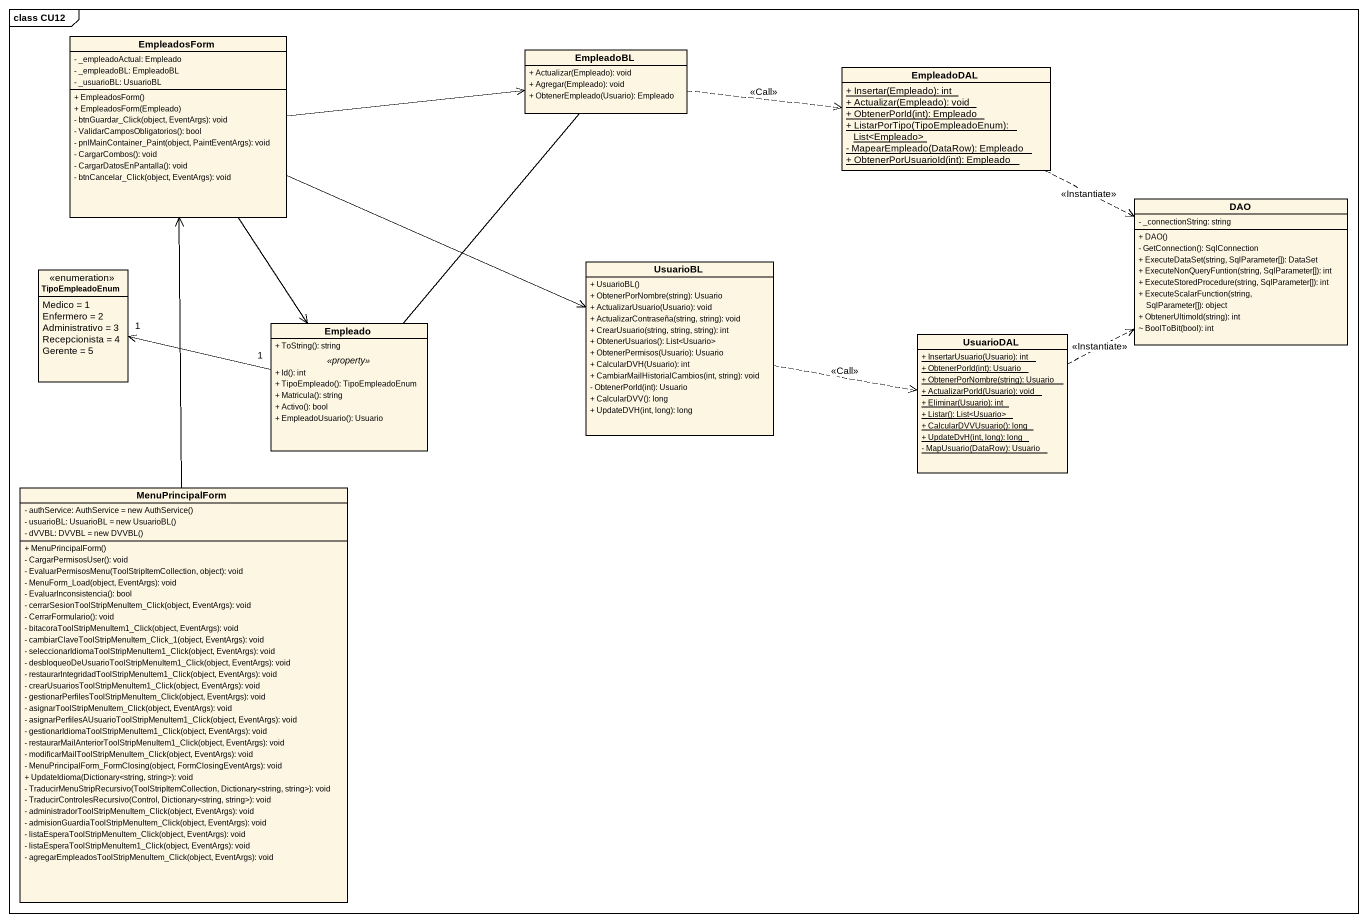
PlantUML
@startuml
mainframe class CU12
hide circle
hide empty members
skinparam classAttributeIconSize 0
class EmpleadosForm {
  - _empleadoActual: Empleado
  - _empleadoBL: EmpleadoBL
  - _usuarioBL: UsuarioBL
  + EmpleadosForm()
  + EmpleadosForm(Empleado)
  - btnGuardar_Click(object, EventArgs): void
  - ValidarCamposObligatorios(): bool
  - pnlMainContainer_Paint(object, PaintEventArgs): void
  - CargarCombos(): void
  - CargarDatosEnPantalla(): void
  - btnCancelar_Click(object, EventArgs): void
}
class EmpleadoBL {
  + Actualizar(Empleado): void
  + Agregar(Empleado): void
  + ObtenerEmpleado(Usuario): Empleado
}
class EmpleadoDAL {
  {static} + Insertar(Empleado): int
  {static} + Actualizar(Empleado): void
  {static} + ObtenerPorId(int): Empleado
  {static} + ListarPorTipo(TipoEmpleadoEnum): List<Empleado>
  {static} - MapearEmpleado(DataRow): Empleado
  {static} + ObtenerPorUsuarioId(int): Empleado
}
class DAO {
  - _connectionString: string
  + DAO()
  - GetConnection(): SqlConnection
  + ExecuteDataSet(string, SqlParameter[]): DataSet
  + ExecuteNonQueryFuntion(string, SqlParameter[]): int
  + ExecuteStoredProcedure(string, SqlParameter[]): int
  + ExecuteScalarFunction(string, SqlParameter[]): object
  + ObtenerUltimoId(string): int
  ~ BoolToBit(bool): int
}
class UsuarioBL {
  + UsuarioBL()
  + ObtenerPorNombre(string): Usuario
  + ActualizarUsuario(Usuario): void
  + ActualizarContraseña(string, string): void
  + CrearUsuario(string, string, string): int
  + ObtenerUsuarios(): List<Usuario>
  + ObtenerPermisos(Usuario): Usuario
  + CalcularDVH(Usuario): int
  + CambiarMailHistorialCambios(int, string): void
  - ObtenerPorId(int): Usuario
  + CalcularDVV(): long
  + UpdateDVH(int, long): long
}
enum TipoEmpleadoEnum {
  Medico = 1
  Enfermero = 2
  Administrativo = 3
  Recepcionista = 4
  Gerente = 5
}
class Empleado {
  + ToString(): string
  .. <<property>> ..
  + Id(): int
  + TipoEmpleado(): TipoEmpleadoEnum
  + Matricula(): string
  + Activo(): bool
  + EmpleadoUsuario(): Usuario
}
class UsuarioDAL {
  {static} + InsertarUsuario(Usuario): int
  {static} + ObtenerPorId(int): Usuario
  {static} + ObtenerPorNombre(string): Usuario
  {static} + ActualizarPorId(Usuario): void
  {static} + Eliminar(Usuario): int
  {static} + Listar(): List<Usuario>
  {static} + CalcularDVVUsuario(): long
  {static} + UpdateDvH(int, long): long
  {static} - MapUsuario(DataRow): Usuario
}
class MenuPrincipalForm {
  {field} - authService: AuthService = new AuthService()
  {field} - usuarioBL: UsuarioBL = new UsuarioBL()
  {field} - dVVBL: DVVBL = new DVVBL()
  + MenuPrincipalForm()
  - CargarPermisosUser(): void
  - EvaluarPermisosMenu(ToolStripItemCollection, object): void
  - MenuForm_Load(object, EventArgs): void
  - EvaluarInconsistencia(): bool
  - cerrarSesionToolStripMenuItem_Click(object, EventArgs): void
  - CerrarFormulario(): void
  - bitacoraToolStripMenuItem1_Click(object, EventArgs): void
  - cambiarClaveToolStripMenuItem_Click_1(object, EventArgs): void
  - seleccionarIdiomaToolStripMenuItem1_Click(object, EventArgs): void
  - desbloqueoDeUsuarioToolStripMenuItem1_Click(object, EventArgs): void
  - restaurarIntegridadToolStripMenuItem1_Click(object, EventArgs): void
  - crearUsuariosToolStripMenuItem1_Click(object, EventArgs): void
  - gestionarPerfilesToolStripMenuItem_Click(object, EventArgs): void
  - asignarToolStripMenuItem_Click(object, EventArgs): void
  - asignarPerfilesAUsuarioToolStripMenuItem1_Click(object, EventArgs): void
  - gestionarIdiomaToolStripMenuItem1_Click(object, EventArgs): void
  - restaurarMailAnteriorToolStripMenuItem1_Click(object, EventArgs): void
  - modificarMailToolStripMenuItem_Click(object, EventArgs): void
  - MenuPrincipalForm_FormClosing(object, FormClosingEventArgs): void
  + UpdateIdioma(Dictionary<string, string>): void
  - TraducirMenuStripRecursivo(ToolStripItemCollection, Dictionary<string, string>): void
  - TraducirControlesRecursivo(Control, Dictionary<string, string>): void
  - administradorToolStripMenuItem_Click(object, EventArgs): void
  - admisionGuardiaToolStripMenuItem_Click(object, EventArgs): void
  - listaEsperaToolStripMenuItem_Click(object, EventArgs): void
  - listaEsperaToolStripMenuItem1_Click(object, EventArgs): void
  - agregarEmpleadosToolStripMenuItem_Click(object, EventArgs): void
}
EmpleadosForm -right-> EmpleadoBL
EmpleadosForm -right-> UsuarioBL
EmpleadosForm --> Empleado
EmpleadoBL .right.> EmpleadoDAL : <<Call>>
EmpleadoBL -- Empleado
EmpleadoDAL .right.> DAO : <<Instantiate>>
UsuarioBL .right.> UsuarioDAL : <<Call>>
TipoEmpleadoEnum "1" <-right- "1" Empleado
UsuarioDAL .right.> DAO : <<Instantiate>>
MenuPrincipalForm -up-> EmpleadosForm
@enduml
